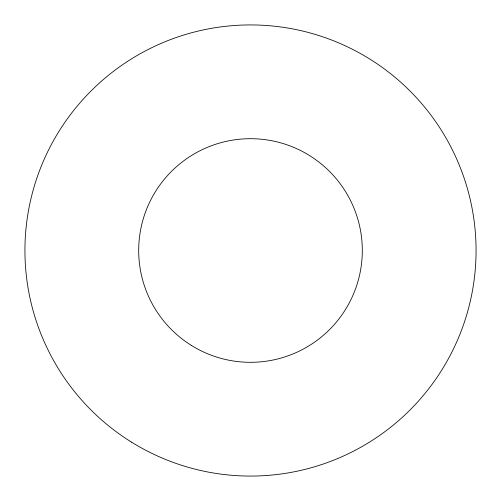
<?xml version="1.0" encoding="UTF-8"?>
<svg xmlns="http://www.w3.org/2000/svg" width="501" height="501" viewBox="0 0 501 501"><rect width="100%" height="100%" fill="white"/><g stroke="black" fill="none" stroke-linecap="round" stroke-linejoin="round"><path stroke-width="0.75" d="M191.526 345.496A111.811 111.811 0 0 0 362.254 254.076A111.811 111.811 0 0 0 197.72 151.935A111.811 111.811 0 0 0 191.526 345.496M131.531 442.139A225.563 225.563 0 0 0 475.95 257.714A225.563 225.563 0 0 0 144.019 51.647A225.563 225.563 0 0 0 131.531 442.139"/></g></svg>
